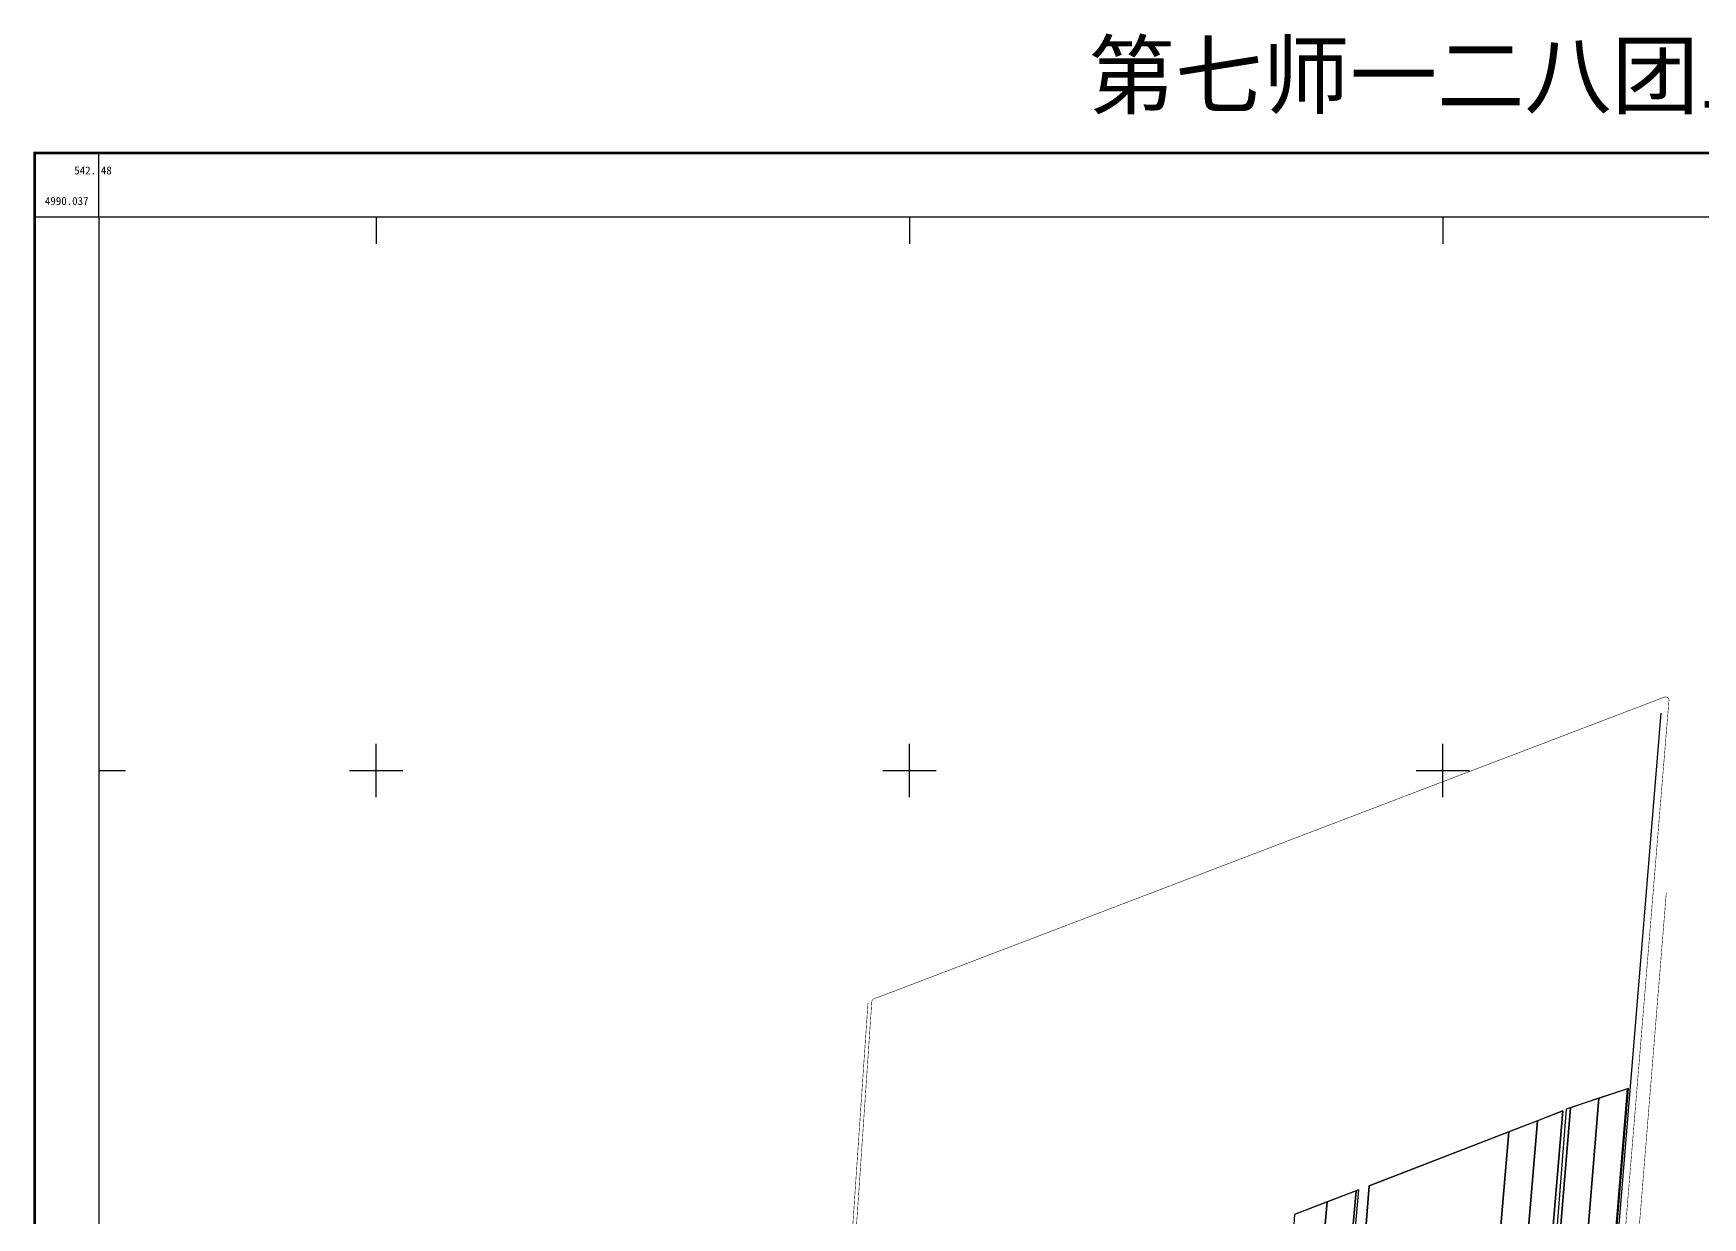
# Model space of a CAD drawing. Extents: x 542284 to 548602, y 4983734 to 4990381.
# Drawn here: x 542358 to 545487, y 4988162 to 4990381 of the extents above; entities that cross this region are included whole.
import ezdxf
from ezdxf.enums import TextEntityAlignment as Align

# ---------------------------------------------------------------- set-up
doc = ezdxf.new("R2010")
doc.units = 0
doc.header["$LTSCALE"] = 10
for name, color, linetype in [('2019-4-4', 7, 'CONTINUOUS'), ('2020年3.23', 7, 'CONTINUOUS'), ('TK', 7, 'CONTINUOUS'), ('地物扣减', 7, 'CONTINUOUS'), ('测地框', 7, 'CONTINUOUS'), ('经营地框', 7, 'CONTINUOUS'), ('路、林、渠', 7, 'CONTINUOUS'), ('身份地框', 7, 'CONTINUOUS')]:
    doc.layers.add(name, color=color, linetype=linetype)
doc.styles.add('宋体', font='SimSun.ttf')

msp = doc.modelspace()

# ---------------------------------------------------------------- linework, layer by layer
at = {"layer": '2019-4-4', "color": 2, "linetype": 'Continuous', "flags": 128}
msp.add_lwpolyline([(544837.1, 4988211.9), (544783.1, 4988191), (544726, 4987552.7), (544779.9, 4987571.9)], close=True, dxfattribs=at)
at = {"layer": '2020年3.23', "color": 3, "linetype": 'Continuous', "flags": 128}
msp.add_lwpolyline([(545345.9, 4988403.4), (545292.4, 4988385.4), (545239.5, 4987744.4), (545293.2, 4987763.9)], close=True, dxfattribs=at)
at = {"layer": 'TK', "linetype": 'Continuous'}
for p, q in [((542480, 4990037), (542480, 4990157)), ((542480, 4990037), (542360, 4990037)), ((543000, 4990037), (543000, 4989987)), ((544000, 4990037), (544000, 4989987)), ((545000, 4990037), (545000, 4989987)), ((543000, 4988950), (543000, 4989050)), ((544000, 4988950), (544000, 4989050)), ((545000, 4988950), (545000, 4989050)), ((542480, 4989000), (542530, 4989000)), ((542950, 4989000), (543050, 4989000)), ((543950, 4989000), (544050, 4989000)), ((544950, 4989000), (545050, 4989000))]:
    msp.add_line(p, q, dxfattribs=at)
at = {"layer": 'TK', "linetype": 'Continuous', "const_width": 5, "flags": 128}
msp.add_lwpolyline([(542360, 4983917), (548600, 4983917), (548600, 4990157), (542360, 4990157)], close=True, dxfattribs=at)
at = {"layer": 'TK', "linetype": 'Continuous', "flags": 128}
msp.add_lwpolyline([(542480, 4984037), (548480, 4984037), (548480, 4990037), (542480, 4990037)], close=True, dxfattribs=at)
at = {"layer": '地物扣减', "color": 3, "linetype": 'Continuous', "flags": 128}
msp.add_lwpolyline([(544842, 4988213.7), (544837.1, 4988211.9), (544779.9, 4987571.9), (544784.7, 4987573.7)], close=True, dxfattribs=at)
at = {"layer": '测地框', "linetype": 'Continuous', "flags": 128}
for points, elevation in [([(545347.6, 4988404), (545231.1, 4988364.8), (545181.1, 4987723), (545294.9, 4987764.6)], 282), ([(544842, 4988213.7), (544721.7, 4988167.3), (544679.2, 4987536), (544784.7, 4987573.7)], 283.3)]:
    msp.add_lwpolyline(points, close=True, dxfattribs=dict(at, elevation=elevation))
msp.add_lwpolyline([(544861.7, 4988221.2), (545224.8, 4988361.7), (545170.8, 4987723.7), (544811.8, 4987585.6)], close=True, dxfattribs=at)
at = {"layer": '经营地框', "color": 5, "linetype": 'Continuous', "flags": 128}
msp.add_lwpolyline([(545123.2, 4988322.4), (544861.7, 4988221.2), (544811.8, 4987585.6), (545069.2, 4987684.7)], close=True, dxfattribs=at)
at = {"layer": '路、林、渠', "color": 5, "linetype": 'Continuous', "const_width": 1, "elevation": 283.6, "flags": 128}
for points in [[(543929.2, 4988565.9), (543929.6, 4988568.3), (543931.8, 4988571.1), (543935.4, 4988573), (543939.9, 4988574.2), (545415.6, 4989137.5), (545418.7, 4989137.6), (545421.9, 4989136.3), (545423.8, 4989132.8), (545250.9, 4987034.9)], [(543922.1, 4988564.7), (543875.5, 4987882.6)], [(543929.2, 4988565.9), (543882.6, 4987883.7)]]:
    msp.add_lwpolyline(points, dxfattribs=at)
at = {"layer": '路、林、渠', "color": 3, "linetype": 'Continuous', "elevation": 283, "flags": 128}
msp.add_lwpolyline([(545408.6, 4989107), (545240.1, 4987061.1)], dxfattribs=at)
at = {"layer": '路、林、渠', "color": 4, "linetype": 'Continuous', "const_width": 1, "elevation": 284.6, "flags": 128}
msp.add_lwpolyline([(545280.1, 4987059.8), (545418.7, 4988770.8)], dxfattribs=at)
at = {"layer": '路、林、渠', "color": 3, "linetype": 'Continuous', "flags": 128}
msp.add_lwpolyline([(545347.6, 4988404), (545345.9, 4988403.4), (545293.2, 4987763.9), (545294.9, 4987764.6)], close=True, dxfattribs=at)
at = {"layer": '身份地框', "color": 1, "linetype": 'Continuous', "flags": 128}
for points in [[(545224.8, 4988361.7), (545177.3, 4988343.3), (545123.3, 4987705.4), (545170.8, 4987723.7)], [(545238.9, 4988367.4), (545231.1, 4988364.8), (545181.1, 4987723), (545186, 4987724.8)], [(545292.4, 4988385.4), (545238.9, 4988367.4), (545186, 4987724.8), (545239.5, 4987744.4)], [(545177.3, 4988343.3), (545123.2, 4988322.4), (545069.2, 4987684.7), (545123.3, 4987705.4)], [(544842, 4988213.7), (544837.1, 4988211.9), (544779.9, 4987571.9), (544784.7, 4987573.7)], [(544783.1, 4988191), (544721.7, 4988167.3), (544679.2, 4987536), (544726, 4987552.7)]]:
    msp.add_lwpolyline(points, close=True, dxfattribs=at)

# ---------------------------------------------------------------- texts
at = {"layer": 'TK', "linetype": 'Continuous', "style": '宋体'}
msp.add_text('第七师一二八团三连耕地普查图', height=120, dxfattribs=at).set_placement((545480, 4990207), align=Align.BOTTOM_CENTER)
msp.add_text('542.', height=15, dxfattribs=at).set_placement((542475, 4990124.5), align=Align.MIDDLE_RIGHT)
msp.add_text('48', height=15, dxfattribs=at).set_placement((542484, 4990124.5), align=Align.MIDDLE_LEFT)
msp.add_text('4990.037', height=15, dxfattribs=at).set_placement((542420, 4990067), align=Align.MIDDLE)

doc.saveas('drawing.dxf')
